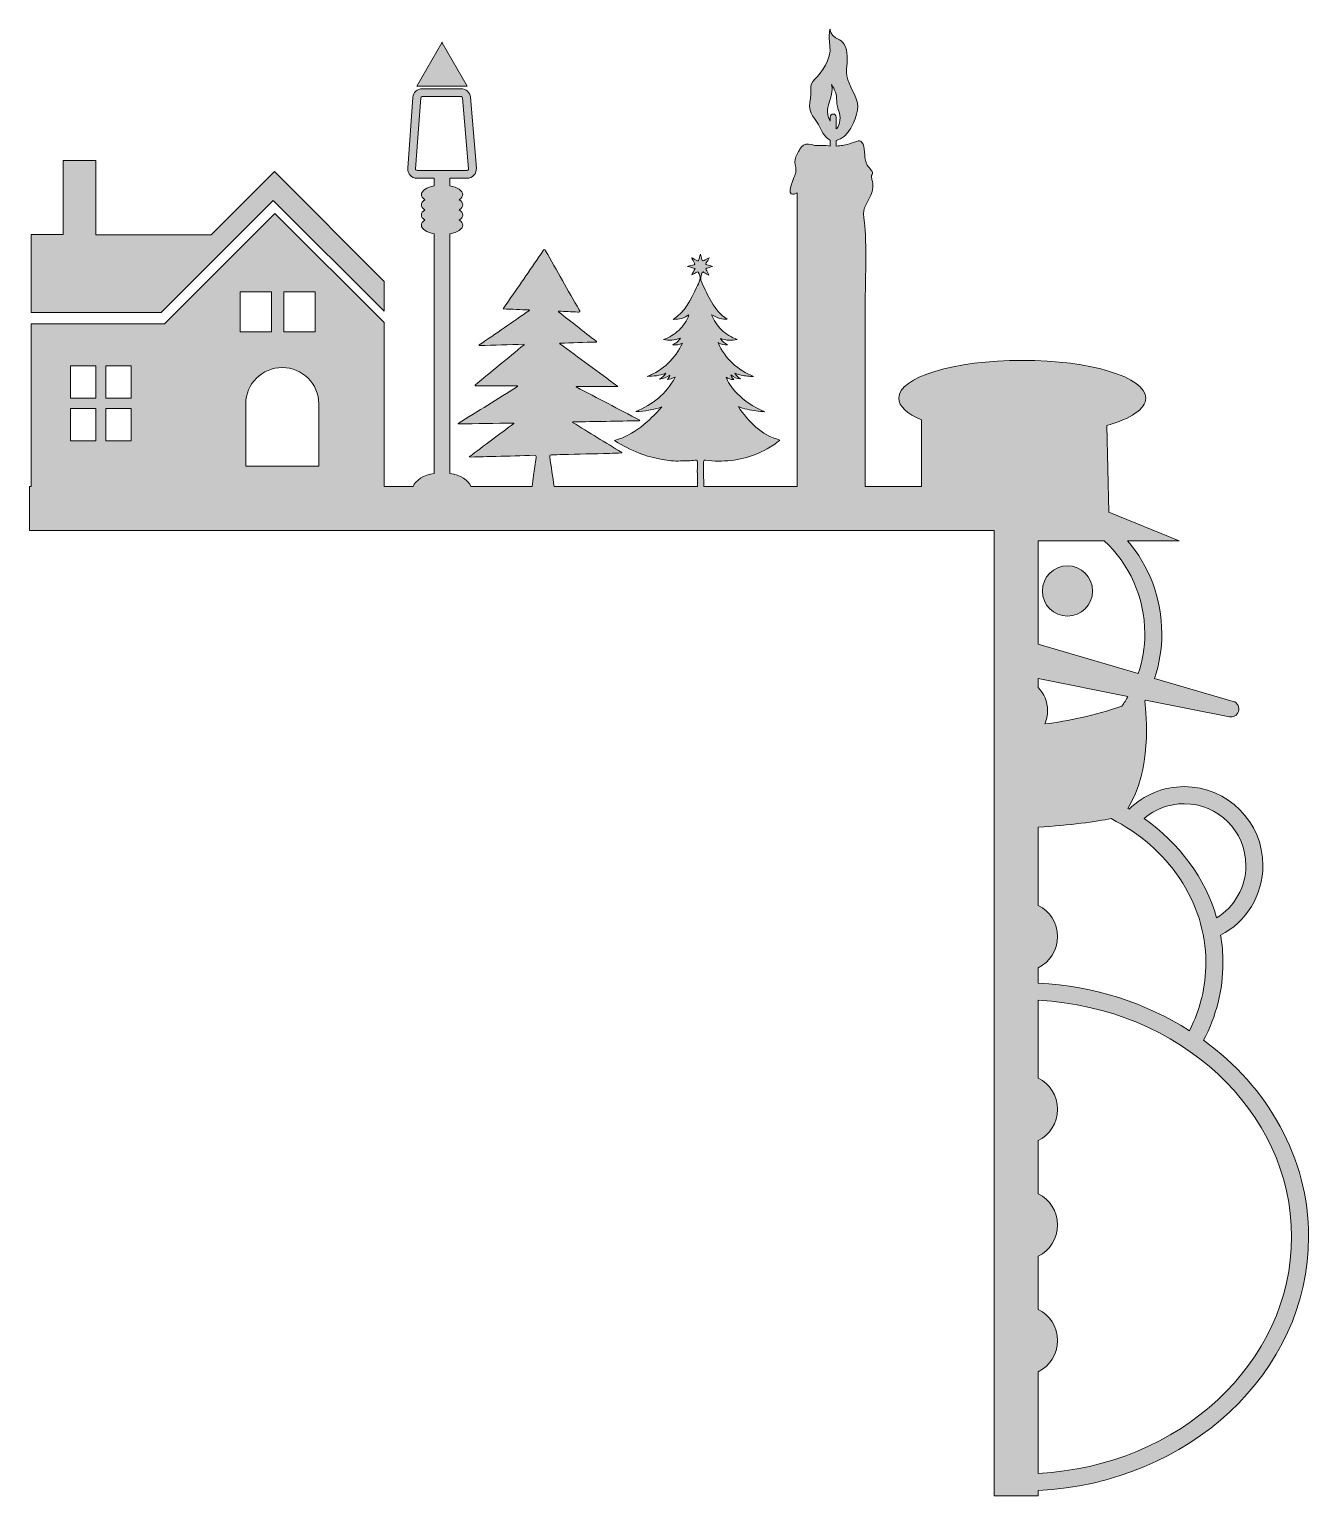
# Model space of a CAD drawing. Extents: x 299 to 2702, y -2876 to -123.
import ezdxf

# ---------------------------------------------------------------- set-up
doc = ezdxf.new("R2010")
doc.units = 0
doc.header["$MEASUREMENT"] = 0
doc.layers.add('Layer 1', color=7, linetype='Continuous')

# ---------------------------------------------------------------- blocks, each defined once
blk = doc.blocks.new('block 2')
at = {"layer": 'Layer 1', "true_color": 0xffffff}
h = blk.add_hatch(color=7, dxfattribs=at)
h.dxf.hatch_style = 2
edge = h.paths.add_edge_path()
edge.add_spline(control_points=[(2504.4, -2021.4), (2528.2, -1976.1), (2540.7, -1926.1), (2540.7, -1875.7), (2540.7, -1858.2), (2539.2, -1840.9), (2536.3, -1824), (2584.6, -1798.9), (2615.8, -1748.7), (2615.8, -1692.9), (2615.8, -1611.4), (2549.5, -1545.1), (2467.9, -1545.1), (2428.8, -1545.1), (2392.1, -1560.3), (2364.6, -1587.2), (2363.8, -1586.8), (2363, -1586.3), (2362.2, -1585.9), (2406.7, -1513.8), (2397.4, -1411.3), (2394.1, -1384.7), (2394.5, -1383.9), (2394.9, -1383.1), (2395.3, -1382.4), (2395.3, -1382.4), (2552.9, -1413.7), (2552.9, -1413.7), (2560.1, -1415.1), (2567.3, -1411.1), (2569.8, -1404.2), (2572.7, -1396.1), (2568.2, -1387.3), (2560, -1384.9), (2560, -1384.9), (2412.5, -1341.7), (2412.5, -1341.7), (2421.2, -1315.2), (2425.9, -1287), (2425.9, -1257.7), (2425.9, -1191.2), (2401.7, -1130.3), (2361.7, -1083.2), (2361.7, -1083.2), (2458.2, -1083.2), (2458.2, -1083.2), (2458.2, -1083.2), (2326.3, -1029.5), (2326.3, -1029.5), (2326.3, -1029.5), (2322.5, -867.1), (2322.5, -867.1), (2367.6, -854.2), (2395.9, -835.8), (2395.9, -815.4), (2395.9, -776.3), (2292, -744.6), (2163.9, -744.6), (2035.8, -744.6), (1931.9, -776.3), (1931.9, -815.4), (1931.9, -830.7), (1947.7, -844.8), (1974.6, -856.4), (1974.6, -856.4), (1974.6, -981.7), (1974.6, -981.7), (1974.6, -981.7), (1868.6, -981.7), (1868.6, -981.7), (1868.6, -981.7), (1869.1, -620), (1869.1, -620), (1869.1, -620), (1871.9, -515.4), (1867.4, -486.4), (1862.8, -457.4), (1869.1, -456.8), (1879.3, -434.6), (1883.7, -425.1), (1884.4, -415.4), (1881.6, -405.2), (1880.9, -402.7), (1880, -400), (1880.9, -397.5), (1881.4, -396.2), (1882.3, -395.1), (1882.6, -393.7), (1883.2, -391.4), (1881.9, -389), (1880.3, -387.2), (1877.6, -384.2), (1875, -381.4), (1872.7, -377.9), (1865.9, -367.5), (1869.7, -349.8), (1864.8, -338.7), (1859.9, -327.6), (1853.3, -333.8), (1839.6, -337.8), (1826.5, -341.7), (1824.8, -341.3), (1814.5, -342.2), (1814.5, -342.2), (1814.5, -331.5), (1814.5, -331.5), (1837.8, -327.4), (1851, -293.5), (1854.6, -275.1), (1858.4, -255.5), (1842.6, -238.7), (1836.4, -217.8), (1830.2, -196.8), (1837.7, -187.2), (1834.5, -166.8), (1831.3, -146.3), (1823.4, -144.2), (1813.4, -138.8), (1803.4, -133.5), (1802.9, -123), (1802.9, -123), (1802.9, -123), (1799.5, -130.7), (1802.7, -154.8), (1805.9, -178.9), (1786.5, -205.2), (1774.1, -216.9), (1761.8, -228.6), (1769.3, -237.4), (1765.2, -260.2), (1761.1, -283), (1775.6, -288.3), (1785.2, -309.2), (1791.8, -323.6), (1799.3, -329.2), (1803.4, -331.3), (1803.4, -331.3), (1803.4, -342.2), (1803.4, -342.2), (1798.6, -341.7), (1794.4, -340.7), (1784.6, -341.2), (1769.2, -342.1), (1778.4, -340.4), (1762.6, -338.7), (1755.5, -337.9), (1749.7, -341.7), (1746.4, -347.9), (1743.4, -353.6), (1738.8, -361.4), (1737.3, -367.7), (1735.7, -374.3), (1739, -380.5), (1738.8, -387.1), (1738.5, -398.2), (1738.8, -388.8), (1730, -415.5), (1721.2, -442.3), (1741.1, -430.1), (1741.1, -430.1), (1741.1, -430.1), (1741.1, -981.7), (1741.1, -981.7), (1741.1, -981.7), (1565.6, -981.7), (1565.6, -981.7), (1565.5, -966.4), (1565.6, -951), (1565.4, -935.6), (1565.4, -932.3), (1566.3, -931.4), (1569.6, -932), (1577.3, -933.3), (1585, -933.7), (1592.8, -933.7), (1625.4, -934.1), (1656.1, -926.6), (1684.6, -910.8), (1693.1, -906.2), (1701.2, -900.9), (1708.7, -894.2), (1673.1, -884.8), (1650, -860.4), (1630.7, -831.3), (1636, -833.5), (1641.4, -835.2), (1646.9, -836.4), (1652.6, -837.5), (1658.3, -838.6), (1664.1, -839.5), (1669.5, -840.3), (1675, -840.7), (1680.5, -841.4), (1636.4, -823.2), (1612.1, -790.8), (1607.7, -776.3), (1612, -778.5), (1616.3, -780.6), (1621.9, -780.7), (1619.4, -778), (1617.2, -775.8), (1616.4, -772), (1622.1, -776.4), (1627.9, -778.9), (1634.5, -779.6), (1630.6, -776.7), (1626.8, -773.8), (1624.1, -768.7), (1628.4, -770.4), (1632.2, -771.7), (1636.1, -772.4), (1640, -773), (1643.9, -773.8), (1647.9, -774.3), (1651.7, -774.7), (1655.6, -774.9), (1659.4, -775.1), (1644.6, -769), (1631.4, -760.9), (1619.9, -750.1), (1608.5, -739.3), (1599.3, -726.9), (1592.6, -711.4), (1598.9, -715), (1604.5, -716.3), (1610.6, -715.3), (1605.2, -712.3), (1600.3, -709), (1597.3, -703.5), (1607.6, -707.4), (1618, -707.6), (1628.6, -705.5), (1617.6, -701.3), (1607.6, -695.6), (1599.1, -687.4), (1590.7, -679.3), (1584.7, -669.7), (1580.5, -658.9), (1591, -665.5), (1601.5, -668.6), (1609.9, -667.3), (1596.7, -658.9), (1589.3, -649.8), (1580.4, -634.9), (1573.4, -623.3), (1567.8, -610.9), (1561.9, -598.7), (1558.9, -592.4), (1560.1, -586.8), (1562.1, -580.9), (1562.9, -578.8), (1563.7, -577.9), (1566, -579.4), (1568.7, -581.2), (1571.6, -582.6), (1575.1, -584.6), (1573.7, -580.4), (1572, -577.4), (1570.1, -574.5), (1569.1, -572.9), (1569.3, -572.1), (1571.3, -571.6), (1574.7, -570.8), (1577.9, -569.5), (1581.9, -568.2), (1578, -567), (1574.9, -566), (1571.8, -565.3), (1569.5, -564.7), (1569.1, -563.8), (1570.4, -561.8), (1572.3, -558.7), (1573.9, -555.5), (1575.7, -552.3), (1572.2, -553.6), (1569.3, -555.2), (1566.5, -557), (1564, -558.7), (1563, -558), (1562.3, -555.2), (1561.6, -552), (1560.6, -548.8), (1559.7, -545.5), (1558.1, -548.9), (1557.1, -552.3), (1556.4, -555.7), (1555.8, -558.2), (1554.8, -558.4), (1552.7, -557.2), (1549.6, -555.3), (1546.6, -553.2), (1542.6, -551.8), (1544.8, -555.6), (1546.7, -558.8), (1548.6, -562.1), (1549.6, -563.7), (1549.4, -564.5), (1547.4, -565), (1543.6, -565.9), (1540, -567), (1535.3, -568.3), (1540.6, -569.7), (1545, -570.9), (1549.7, -572.2), (1547.4, -576.3), (1545.2, -580.2), (1543.1, -584), (1546.7, -582.8), (1549.7, -581), (1552.8, -579.3), (1553.6, -578.8), (1555, -577.6), (1555.5, -578.8), (1557.2, -583.6), (1560, -588.2), (1558.6, -593.6), (1557.2, -598.6), (1554.5, -603.1), (1552.3, -607.7), (1541.6, -630.4), (1530.8, -653.1), (1508.4, -667.7), (1519.3, -667.5), (1529.2, -665.6), (1537.9, -659.1), (1534, -670.3), (1527.6, -679.7), (1519.3, -687.7), (1510.9, -695.8), (1500.9, -701.5), (1489.9, -705.5), (1495.3, -706.9), (1500.5, -707), (1505.8, -706.7), (1511.2, -706.4), (1516.4, -705.3), (1522.2, -702.7), (1518.5, -709.1), (1513.3, -712.2), (1507, -715.7), (1514.2, -716.2), (1520, -715.1), (1525.5, -712.3), (1511.8, -742), (1489.8, -762.8), (1459.2, -774.8), (1471.1, -774.4), (1482.8, -773.4), (1494.6, -768.8), (1491.8, -774.1), (1487.9, -776.9), (1482.8, -780), (1490.5, -779), (1496.3, -776.2), (1502, -772.5), (1501.6, -776.1), (1498.7, -777.7), (1497.6, -780.6), (1502.6, -780.7), (1506.6, -778.1), (1511.8, -776.3), (1495.4, -808.2), (1469.5, -827.6), (1438.2, -840.9), (1454.8, -839.8), (1471.1, -837.8), (1486.9, -832.2), (1462.2, -859.9), (1435.5, -884.5), (1398.2, -895), (1398.5, -895.6), (1399.2, -895.8), (1399.7, -896.1), (1414, -905), (1428.8, -912.5), (1444.4, -918.8), (1458.4, -924.4), (1472.9, -928.2), (1487.6, -930.7), (1498.9, -932.6), (1510.4, -934.4), (1522.1, -933.5), (1531.4, -932.8), (1540.7, -933.7), (1549.9, -931.9), (1553.3, -931.3), (1553.7, -932.6), (1553.7, -935.5), (1553.6, -950.9), (1553.7, -966.3), (1553.7, -981.7), (1553.7, -981.7), (1284.7, -981.7), (1284.7, -981.7), (1282, -963), (1279.3, -944.3), (1276.5, -925.6), (1276.2, -923.1), (1276.6, -922.2), (1279.2, -922.2), (1286.3, -922.1), (1293.4, -921.7), (1300.5, -921.5), (1329.9, -920.7), (1359.3, -920.1), (1388.7, -919.3), (1396.3, -919.1), (1403.8, -918.7), (1411.4, -918.4), (1411.5, -918.2), (1411.6, -917.9), (1411.6, -917.6), (1380.9, -898.8), (1350.2, -880), (1319.5, -861.1), (1319.7, -860.9), (1319.8, -860.6), (1319.9, -860.3), (1361.7, -859.5), (1403.5, -858.8), (1445.3, -858), (1445.3, -857.7), (1445.4, -857.3), (1445.4, -856.9), (1405.7, -836.1), (1366.1, -815.4), (1326.4, -794.6), (1326.5, -794.2), (1326.7, -793.8), (1326.8, -793.5), (1352.2, -793.6), (1377.7, -794.2), (1404.3, -793.7), (1367.1, -766.3), (1331.1, -739.7), (1295, -713.2), (1295.2, -712.9), (1295.3, -712.6), (1295.4, -712.4), (1318.3, -711.6), (1341.1, -710.9), (1364, -710.2), (1364, -709.8), (1364, -709.5), (1364.1, -709.2), (1340.4, -690.6), (1316.7, -672), (1293, -653.4), (1293.1, -653.1), (1293.3, -652.7), (1293.5, -652.3), (1305.3, -652.8), (1317.2, -653.4), (1329, -653.9), (1330.3, -654), (1332.1, -654.7), (1333, -653.3), (1333.8, -652.1), (1332.3, -651), (1331.7, -649.9), (1310.7, -612.9), (1289.6, -575.9), (1268.7, -538.8), (1267.1, -536), (1266.5, -535.4), (1264.3, -538.5), (1242.6, -570.2), (1220.8, -601.8), (1199, -633.4), (1195.8, -638.1), (1192.7, -642.8), (1189.2, -648), (1206, -648.7), (1222, -649.4), (1237.9, -650), (1238, -650.4), (1238.1, -650.7), (1238.2, -651), (1206.8, -672.6), (1175.4, -694.2), (1144.1, -715.7), (1144.2, -716.1), (1144.3, -716.5), (1144.5, -716.9), (1172.3, -716.1), (1200, -715.3), (1227.8, -714.4), (1227.9, -714.8), (1228, -715.1), (1228.2, -715.4), (1197.6, -740.6), (1167, -765.8), (1136.4, -791), (1136.6, -791.5), (1136.7, -792.1), (1136.9, -792.6), (1163.2, -792.6), (1189.4, -792.6), (1215.7, -792.6), (1215.7, -793), (1215.8, -793.4), (1215.8, -793.8), (1178.8, -817), (1141.7, -840.1), (1104.6, -863.2), (1104.8, -863.5), (1104.9, -863.8), (1105.1, -864.1), (1139.6, -863.5), (1174.2, -862.9), (1208.8, -862.3), (1208.9, -862.6), (1208.9, -862.8), (1209, -863.1), (1181.3, -883.9), (1153.6, -904.6), (1125.3, -925.8), (1127.2, -926), (1128.1, -926.2), (1129.1, -926.2), (1144.6, -925.8), (1160.1, -925.4), (1175.6, -925), (1199.4, -924.4), (1223.3, -923.7), (1247.2, -922.9), (1250.8, -922.8), (1251.3, -924.1), (1250.8, -927.2), (1249.1, -938.4), (1247.7, -949.6), (1246.1, -960.8), (1245.2, -967.8), (1244.2, -974.8), (1243.3, -981.7), (1243.3, -981.7), (1128.5, -981.7), (1128.5, -981.7), (1124.3, -969.7), (1108.8, -960), (1088.8, -956.8), (1088.8, -956.8), (1088.8, -507.1), (1088.8, -507.1), (1103, -504.5), (1113.1, -498.2), (1113.1, -490.8), (1113.1, -487.3), (1110.7, -484), (1106.7, -481.2), (1110.7, -478.5), (1113.1, -475.2), (1113.1, -471.7), (1113.1, -468.1), (1110.7, -464.8), (1106.7, -462.1), (1110.7, -459.3), (1113.1, -456), (1113.1, -452.5), (1113.1, -448.9), (1110.7, -445.7), (1106.7, -442.9), (1110.7, -440.1), (1113.1, -436.9), (1113.1, -433.3), (1113.1, -426), (1103, -419.7), (1088.8, -417.1), (1088.8, -417.1), (1088.8, -402.7), (1088.8, -402.7), (1088.8, -402.7), (1121.2, -402.7), (1121.2, -402.7), (1126.1, -402.7), (1130.8, -400.7), (1134.1, -397), (1137.5, -393.4), (1139.1, -388.5), (1138.7, -383.6), (1138.7, -383.6), (1127.5, -250.7), (1127.5, -250.7), (1126.7, -241.5), (1119.1, -234.5), (1109.9, -234.5), (1109.9, -234.5), (1036.9, -234.5), (1036.9, -234.5), (1027.7, -234.5), (1020, -241.7), (1019.4, -250.9), (1019.4, -250.9), (1009.7, -383.8), (1009.7, -383.8), (1009.4, -388.7), (1011.1, -393.5), (1014.4, -397.1), (1017.7, -400.7), (1022.4, -402.7), (1027.3, -402.7), (1027.3, -402.7), (1059.7, -402.7), (1059.7, -402.7), (1059.7, -402.7), (1059.7, -417.1), (1059.7, -417.1), (1045.5, -419.7), (1035.5, -426), (1035.5, -433.3), (1035.5, -436.9), (1037.8, -440.1), (1041.8, -442.9), (1037.8, -445.7), (1035.5, -448.9), (1035.5, -452.5), (1035.5, -456), (1037.8, -459.3), (1041.8, -462.1), (1037.8, -464.8), (1035.5, -468.1), (1035.5, -471.7), (1035.5, -475.2), (1037.8, -478.5), (1041.8, -481.2), (1037.8, -484), (1035.5, -487.3), (1035.5, -490.8), (1035.5, -498.2), (1045.5, -504.5), (1059.7, -507.1), (1059.7, -507.1), (1059.7, -956.8), (1059.7, -956.8), (1039.7, -960), (1024.3, -969.7), (1020.1, -981.7), (1020.1, -981.7), (965.5, -981.7), (965.5, -981.7), (965.5, -981.7), (965.5, -673.8), (965.5, -673.8), (965.5, -673.8), (760.5, -468.7), (760.5, -468.7), (760.5, -468.7), (552.9, -676.3), (552.9, -676.3), (552.9, -676.3), (302.6, -676.3), (302.6, -676.3), (302.6, -676.3), (302.6, -981.7), (302.6, -981.7), (302.6, -981.7), (299.2, -981.7), (299.2, -981.7), (299.2, -981.7), (299.2, -1064.2), (299.2, -1064.2), (299.2, -1064.2), (1909.3, -1064.2), (1909.3, -1064.2), (1909.3, -1064.2), (2111.4, -1064.2), (2111.4, -1064.2), (2111.4, -1064.2), (2111.4, -1083.2), (2111.4, -1083.2), (2111.4, -1083.2), (2111.4, -1351.9), (2111.4, -1351.9), (2111.4, -1351.9), (2111.4, -1620.9), (2111.4, -1620.9), (2111.4, -1620.9), (2111.4, -1789.7), (2111.4, -1789.7), (2111.4, -1789.7), (2111.4, -1863.2), (2111.4, -1863.2), (2111.4, -1863.2), (2111.4, -1915.9), (2111.4, -1915.9), (2111.4, -1915.9), (2111.4, -1948), (2111.4, -1948), (2111.4, -1948), (2111.4, -2114.3), (2111.4, -2114.3), (2111.4, -2114.3), (2111.4, -2187.7), (2111.4, -2187.7), (2111.4, -2187.7), (2111.4, -2331.3), (2111.4, -2331.3), (2111.4, -2331.3), (2111.4, -2331.3), (2111.4, -2331.3), (2111.4, -2331.3), (2111.4, -2404.8), (2111.4, -2404.8), (2111.4, -2404.8), (2111.4, -2548.4), (2111.4, -2548.4), (2111.4, -2548.4), (2111.4, -2621.9), (2111.4, -2621.9), (2111.4, -2621.9), (2111.4, -2832.8), (2111.4, -2832.8), (2111.4, -2832.8), (2111.4, -2864.9), (2111.4, -2864.9), (2111.4, -2864.9), (2111.4, -2876.4), (2111.4, -2876.4), (2111.4, -2876.4), (2193.8, -2876.4), (2193.8, -2876.4), (2193.8, -2876.4), (2193.8, -2866.6), (2193.8, -2866.6), (2476.5, -2853.1), (2701.7, -2644.7), (2701.7, -2390.4), (2701.7, -2241.8), (2624.8, -2108.9), (2504.4, -2021.4)], knot_values=[0, 0, 0, 0, 1, 1, 1, 2, 2, 2, 3, 3, 3, 4, 4, 4, 5, 5, 5, 6, 6, 6, 7, 7, 7, 8, 8, 8, 9, 9, 9, 10, 10, 10, 11, 11, 11, 12, 12, 12, 13, 13, 13, 14, 14, 14, 15, 15, 15, 16, 16, 16, 17, 17, 17, 18, 18, 18, 19, 19, 19, 20, 20, 20, 21, 21, 21, 22, 22, 22, 23, 23, 23, 24, 24, 24, 25, 25, 25, 26, 26, 26, 27, 27, 27, 28, 28, 28, 29, 29, 29, 30, 30, 30, 31, 31, 31, 32, 32, 32, 33, 33, 33, 34, 34, 34, 35, 35, 35, 36, 36, 36, 37, 37, 37, 38, 38, 38, 39, 39, 39, 40, 40, 40, 41, 41, 41, 42, 42, 42, 43, 43, 43, 44, 44, 44, 45, 45, 45, 46, 46, 46, 47, 47, 47, 48, 48, 48, 49, 49, 49, 50, 50, 50, 51, 51, 51, 52, 52, 52, 53, 53, 53, 54, 54, 54, 55, 55, 55, 56, 56, 56, 57, 57, 57, 58, 58, 58, 59, 59, 59, 60, 60, 60, 61, 61, 61, 62, 62, 62, 63, 63, 63, 64, 64, 64, 65, 65, 65, 66, 66, 66, 67, 67, 67, 68, 68, 68, 69, 69, 69, 70, 70, 70, 71, 71, 71, 72, 72, 72, 73, 73, 73, 74, 74, 74, 75, 75, 75, 76, 76, 76, 77, 77, 77, 78, 78, 78, 79, 79, 79, 80, 80, 80, 81, 81, 81, 82, 82, 82, 83, 83, 83, 84, 84, 84, 85, 85, 85, 86, 86, 86, 87, 87, 87, 88, 88, 88, 89, 89, 89, 90, 90, 90, 91, 91, 91, 92, 92, 92, 93, 93, 93, 94, 94, 94, 95, 95, 95, 96, 96, 96, 97, 97, 97, 98, 98, 98, 99, 99, 99, 100, 100, 100, 101, 101, 101, 102, 102, 102, 103, 103, 103, 104, 104, 104, 105, 105, 105, 106, 106, 106, 107, 107, 107, 108, 108, 108, 109, 109, 109, 110, 110, 110, 111, 111, 111, 112, 112, 112, 113, 113, 113, 114, 114, 114, 115, 115, 115, 116, 116, 116, 117, 117, 117, 118, 118, 118, 119, 119, 119, 120, 120, 120, 121, 121, 121, 122, 122, 122, 123, 123, 123, 124, 124, 124, 125, 125, 125, 126, 126, 126, 127, 127, 127, 128, 128, 128, 129, 129, 129, 130, 130, 130, 131, 131, 131, 132, 132, 132, 133, 133, 133, 134, 134, 134, 135, 135, 135, 136, 136, 136, 137, 137, 137, 138, 138, 138, 139, 139, 139, 140, 140, 140, 141, 141, 141, 142, 142, 142, 143, 143, 143, 144, 144, 144, 145, 145, 145, 146, 146, 146, 147, 147, 147, 148, 148, 148, 149, 149, 149, 150, 150, 150, 151, 151, 151, 152, 152, 152, 153, 153, 153, 154, 154, 154, 155, 155, 155, 156, 156, 156, 157, 157, 157, 158, 158, 158, 159, 159, 159, 160, 160, 160, 161, 161, 161, 162, 162, 162, 163, 163, 163, 164, 164, 164, 165, 165, 165, 166, 166, 166, 167, 167, 167, 168, 168, 168, 169, 169, 169, 170, 170, 170, 171, 171, 171, 172, 172, 172, 173, 173, 173, 174, 174, 174, 175, 175, 175, 176, 176, 176, 177, 177, 177, 178, 178, 178, 179, 179, 179, 180, 180, 180, 181, 181, 181, 182, 182, 182, 183, 183, 183, 184, 184, 184, 185, 185, 185, 186, 186, 186, 187, 187, 187, 188, 188, 188, 189, 189, 189, 190, 190, 190, 191, 191, 191, 192, 192, 192, 193, 193, 193, 194, 194, 194, 195, 195, 195, 196, 196, 196, 197, 197, 197, 198, 198, 198, 199, 199, 199, 200, 200, 200, 201, 201, 201, 202, 202, 202, 203, 203, 203, 204, 204, 204, 205, 205, 205, 206, 206, 206, 207, 207, 207, 208, 208, 208, 209, 209, 209, 210, 210, 210, 211, 211, 211, 212, 212, 212, 213, 213, 213, 214, 214, 214, 215, 215, 215, 216, 216, 216, 217, 217, 217, 218, 218, 218, 219, 219, 219, 220, 220, 220, 221, 221, 221, 222, 222, 222, 223, 223, 223, 224, 224, 224, 225, 225, 225, 226, 226, 226, 227, 227, 227, 228, 228, 228, 229, 229, 229, 230, 230, 230, 231, 231, 231, 232, 232, 232, 233, 233, 233, 234, 234, 234, 235, 235, 235, 236, 236, 236, 237, 237, 237, 238, 238, 238, 239, 239, 239, 240, 240, 240, 241, 241, 241, 242, 242, 242, 243, 243, 243, 243], degree=3, periodic=1)
edge = h.paths.add_edge_path()
edge.add_spline(control_points=[(1800, -264.7), (1807, -241.4), (1808.1, -235.2), (1805.7, -226.7), (1805.7, -226.7), (1813.8, -237.6), (1814.9, -249.3), (1816, -261.1), (1815.1, -265.9), (1818.3, -273.4), (1821.5, -280.9), (1824.1, -296.9), (1817.7, -306.5), (1816.5, -308.3), (1815.4, -309.3), (1814.5, -309.7), (1814.5, -309.7), (1814.5, -287.7), (1814.5, -287.7), (1814.5, -286.2), (1813.9, -284.8), (1812.8, -283.8), (1811.8, -282.8), (1810.5, -282.2), (1808.9, -282.2), (1805.9, -282.2), (1803.4, -284.6), (1803.4, -287.7), (1803.4, -287.7), (1803.4, -295.8), (1803.4, -295.8), (1799.6, -289.2), (1795.8, -278.3), (1800, -264.7)], knot_values=[0, 0, 0, 0, 1, 1, 1, 2, 2, 2, 3, 3, 3, 4, 4, 4, 5, 5, 5, 6, 6, 6, 7, 7, 7, 8, 8, 8, 9, 9, 9, 10, 10, 10, 11, 11, 11, 11], degree=3, periodic=1)
edge = h.paths.add_edge_path()
edge.add_spline(control_points=[(1027.3, -387.9), (1026.2, -387.9), (1025.6, -387.3), (1025.2, -387), (1024.9, -386.7), (1024.4, -386), (1024.5, -384.9), (1024.5, -384.9), (1034.2, -251.9), (1034.2, -251.9), (1034.3, -250.5), (1035.5, -249.4), (1036.9, -249.4), (1036.9, -249.4), (1109.9, -249.4), (1109.9, -249.4), (1111.4, -249.4), (1112.5, -250.5), (1112.7, -251.9), (1112.7, -251.9), (1123.9, -384.9), (1123.9, -384.9), (1124, -385.9), (1123.5, -386.7), (1123.2, -387), (1122.9, -387.3), (1122.2, -387.9), (1121.2, -387.9), (1121.2, -387.9), (1027.3, -387.9), (1027.3, -387.9)], knot_values=[0, 0, 0, 0, 1, 1, 1, 2, 2, 2, 3, 3, 3, 4, 4, 4, 5, 5, 5, 6, 6, 6, 7, 7, 7, 8, 8, 8, 9, 9, 9, 10, 10, 10, 10], degree=3, periodic=1)
h.paths.add_polyline_path([(777, -616), (836.1, -616), (836.1, -691.1), (777, -691.1)])
edge = h.paths.add_edge_path()
edge.add_spline(control_points=[(774.2, -758), (812, -758), (842.7, -788.6), (842.7, -826.5), (842.7, -826.5), (842.7, -943.4), (842.7, -943.4), (842.7, -943.4), (705.6, -943.4), (705.6, -943.4), (705.6, -943.4), (705.6, -826.5), (705.6, -826.5), (705.6, -788.6), (736.3, -758), (774.2, -758)], knot_values=[0, 0, 0, 0, 1, 1, 1, 2, 2, 2, 3, 3, 3, 4, 4, 4, 5, 5, 5, 5], degree=3, periodic=1)
h.paths.add_polyline_path([(695.1, -616), (754.2, -616), (754.2, -691.1), (695.1, -691.1)])
h.paths.add_polyline_path([(442.6, -755.1), (490.5, -755.1), (490.5, -815.8), (442.6, -815.8)])
h.paths.add_polyline_path([(442.6, -834.9), (490.5, -834.9), (490.5, -895.6), (442.6, -895.6)])
h.paths.add_polyline_path([(376.4, -755.1), (424.3, -755.1), (424.3, -815.8), (376.4, -815.8)])
h.paths.add_polyline_path([(376.4, -834.9), (424.3, -834.9), (424.3, -895.6), (376.4, -895.6)])
edge = h.paths.add_edge_path()
edge.add_spline(control_points=[(2467.9, -1577.1), (2531.8, -1577.1), (2583.8, -1629), (2583.8, -1692.9), (2583.8, -1733.7), (2562.5, -1770.7), (2528.9, -1791.4), (2507.7, -1716.6), (2458.7, -1651.4), (2392.5, -1605), (2413.3, -1587.1), (2439.8, -1577.1), (2467.9, -1577.1)], knot_values=[0, 0, 0, 0, 1, 1, 1, 2, 2, 2, 3, 3, 3, 4, 4, 4, 4], degree=3, periodic=1)
edge = h.paths.add_edge_path()
edge.add_spline(control_points=[(2193.8, -1083.2), (2193.8, -1083.2), (2317.6, -1083.2), (2317.6, -1083.2), (2364.5, -1126.7), (2394, -1188.8), (2394, -1257.7), (2394, -1283.9), (2389.6, -1309.1), (2381.8, -1332.7), (2381.8, -1332.7), (2193.8, -1277.6), (2193.8, -1277.6), (2193.8, -1277.6), (2193.8, -1083.2), (2193.8, -1083.2)], knot_values=[0, 0, 0, 0, 1, 1, 1, 2, 2, 2, 3, 3, 3, 4, 4, 4, 5, 5, 5, 5], degree=3, periodic=1)
edge = h.paths.add_edge_path()
edge.add_spline(control_points=[(2193.8, -1342.3), (2193.8, -1342.3), (2362.4, -1375.8), (2362.4, -1375.8), (2358.9, -1382), (2355.1, -1388), (2351, -1393.9), (2298.9, -1411.6), (2250.4, -1422), (2206.1, -1427.3), (2209.5, -1419.6), (2211.3, -1411.2), (2211.3, -1402.3), (2211.3, -1385.5), (2204.7, -1370.2), (2193.8, -1358.9), (2193.8, -1358.9), (2193.8, -1342.3), (2193.8, -1342.3)], knot_values=[0, 0, 0, 0, 1, 1, 1, 2, 2, 2, 3, 3, 3, 4, 4, 4, 5, 5, 5, 6, 6, 6, 6], degree=3, periodic=1)
edge = h.paths.add_edge_path()
edge.add_spline(control_points=[(2193.8, -1885), (2215.5, -1874.4), (2230.3, -1852.1), (2230.3, -1826.5), (2230.3, -1800.8), (2215.5, -1778.5), (2193.8, -1768), (2193.8, -1768), (2193.8, -1621), (2193.8, -1621), (2253.2, -1618.2), (2303.6, -1610.1), (2330.6, -1605.1), (2437, -1659.1), (2508.7, -1760.2), (2508.7, -1875.7), (2508.7, -1920.4), (2498.3, -1963.2), (2477.8, -2003.3), (2397, -1951.6), (2299.4, -1919.3), (2193.8, -1914.3), (2193.8, -1914.3), (2193.8, -1885), (2193.8, -1885)], knot_values=[0, 0, 0, 0, 1, 1, 1, 2, 2, 2, 3, 3, 3, 4, 4, 4, 5, 5, 5, 6, 6, 6, 7, 7, 7, 8, 8, 8, 8], degree=3, periodic=1)
edge = h.paths.add_edge_path()
edge.add_spline(control_points=[(2193.8, -2834.6), (2193.8, -2834.6), (2193.8, -2643.6), (2193.8, -2643.6), (2215.5, -2633), (2230.3, -2610.8), (2230.3, -2585.1), (2230.3, -2559.5), (2215.5, -2537.2), (2193.8, -2526.6), (2193.8, -2526.6), (2193.8, -2426.5), (2193.8, -2426.5), (2215.5, -2416), (2230.3, -2393.7), (2230.3, -2368.1), (2230.3, -2342.4), (2215.5, -2320.1), (2193.8, -2309.6), (2193.8, -2309.6), (2193.8, -2209.5), (2193.8, -2209.5), (2215.5, -2198.9), (2230.3, -2176.7), (2230.3, -2151), (2230.3, -2125.3), (2215.5, -2103.1), (2193.8, -2092.5), (2193.8, -2092.5), (2193.8, -1946.3), (2193.8, -1946.3), (2458.8, -1959.6), (2669.7, -2153.7), (2669.7, -2390.4), (2669.7, -2627.1), (2458.8, -2821.3), (2193.8, -2834.6)], knot_values=[0, 0, 0, 0, 1, 1, 1, 2, 2, 2, 3, 3, 3, 4, 4, 4, 5, 5, 5, 6, 6, 6, 7, 7, 7, 8, 8, 8, 9, 9, 9, 10, 10, 10, 11, 11, 11, 12, 12, 12, 12], degree=3, periodic=1)
h = blk.add_hatch(color=7, dxfattribs=at)
h.dxf.hatch_style = 2
h.paths.add_polyline_path([(1074.6, -229.6), (1121.6, -229.6), (1074.6, -148.4), (1074.6, -147.4), (1074.3, -147.9), (1074, -147.4), (1074, -148.4), (1027, -229.6), (1074, -229.6)])
h = blk.add_hatch(color=7, dxfattribs=at)
h.dxf.hatch_style = 2
h.paths.add_polyline_path([(757.3, -444.2), (965.5, -652.4), (965.5, -596.5), (759.4, -390.3), (640.5, -509.2), (424.3, -509.2), (424.3, -369.3), (362.9, -369.3), (362.9, -508), (302.6, -508), (302.6, -654.8), (546.6, -654.8)])
h = blk.add_hatch(color=7, dxfattribs=at)
h.dxf.hatch_style = 2
edge = h.paths.add_edge_path()
edge.add_spline(control_points=[(2248.8, -1130.4), (2222.7, -1130.4), (2201.6, -1151.6), (2201.6, -1177.7), (2201.6, -1203.7), (2222.7, -1224.9), (2248.8, -1224.9), (2274.8, -1224.9), (2296, -1203.7), (2296, -1177.7), (2296, -1151.6), (2274.8, -1130.4), (2248.8, -1130.4)], knot_values=[0, 0, 0, 0, 1, 1, 1, 2, 2, 2, 3, 3, 3, 4, 4, 4, 4], degree=3, periodic=1)
at = {"layer": 'Layer 1', "lineweight": 0}
for points in [[(1074.6, -229.6), (1121.6, -229.6), (1074.6, -148.4), (1074.6, -147.4), (1074.3, -147.9), (1074, -147.4), (1074, -148.4), (1027, -229.6), (1074, -229.6), (1074.6, -229.6)], [(757.3, -444.2), (965.5, -652.4), (965.5, -596.5), (759.4, -390.3), (640.5, -509.2), (424.3, -509.2), (424.3, -369.3), (362.9, -369.3), (362.9, -508), (302.6, -508), (302.6, -654.8), (546.6, -654.8), (757.3, -444.2)], [(695.1, -616), (754.2, -616), (754.2, -691.1), (695.1, -691.1), (695.1, -616)], [(777, -616), (836.1, -616), (836.1, -691.1), (777, -691.1), (777, -616)], [(376.4, -755.1), (424.3, -755.1), (424.3, -815.8), (376.4, -815.8), (376.4, -755.1)], [(442.6, -755.1), (490.5, -755.1), (490.5, -815.8), (442.6, -815.8), (442.6, -755.1)], [(376.4, -834.9), (424.3, -834.9), (424.3, -895.6), (376.4, -895.6), (376.4, -834.9)], [(442.6, -834.9), (490.5, -834.9), (490.5, -895.6), (442.6, -895.6), (442.6, -834.9)]]:
    blk.add_lwpolyline(points, dxfattribs=at)
for points, knots in [([(2504.4, -2021.4), (2528.2, -1976.1), (2540.7, -1926.1), (2540.7, -1875.7), (2540.7, -1858.2), (2539.2, -1840.9), (2536.3, -1824), (2584.6, -1798.9), (2615.8, -1748.7), (2615.8, -1692.9), (2615.8, -1611.4), (2549.5, -1545.1), (2467.9, -1545.1), (2428.8, -1545.1), (2392.1, -1560.3), (2364.6, -1587.2), (2363.8, -1586.8), (2363, -1586.3), (2362.2, -1585.9), (2406.7, -1513.8), (2397.4, -1411.3), (2394.1, -1384.7), (2394.5, -1383.9), (2394.9, -1383.1), (2395.3, -1382.4), (2395.3, -1382.4), (2552.9, -1413.7), (2552.9, -1413.7), (2560.1, -1415.1), (2567.3, -1411.1), (2569.8, -1404.2), (2572.7, -1396.1), (2568.2, -1387.3), (2560, -1384.9), (2560, -1384.9), (2412.5, -1341.7), (2412.5, -1341.7), (2421.2, -1315.2), (2425.9, -1287), (2425.9, -1257.7), (2425.9, -1191.2), (2401.7, -1130.3), (2361.7, -1083.2), (2361.7, -1083.2), (2458.2, -1083.2), (2458.2, -1083.2), (2458.2, -1083.2), (2326.3, -1029.5), (2326.3, -1029.5), (2326.3, -1029.5), (2322.5, -867.1), (2322.5, -867.1), (2367.6, -854.2), (2395.9, -835.8), (2395.9, -815.4), (2395.9, -776.3), (2292, -744.6), (2163.9, -744.6), (2035.8, -744.6), (1931.9, -776.3), (1931.9, -815.4), (1931.9, -830.7), (1947.7, -844.8), (1974.6, -856.4), (1974.6, -856.4), (1974.6, -981.7), (1974.6, -981.7), (1974.6, -981.7), (1868.6, -981.7), (1868.6, -981.7), (1868.6, -981.7), (1869.1, -620), (1869.1, -620), (1869.1, -620), (1871.9, -515.4), (1867.4, -486.4), (1862.8, -457.4), (1869.1, -456.8), (1879.3, -434.6), (1883.7, -425.1), (1884.4, -415.4), (1881.6, -405.2), (1880.9, -402.7), (1880, -400), (1880.9, -397.5), (1881.4, -396.2), (1882.3, -395.1), (1882.6, -393.7), (1883.2, -391.4), (1881.9, -389), (1880.3, -387.2), (1877.6, -384.2), (1875, -381.4), (1872.7, -377.9), (1865.9, -367.5), (1869.7, -349.8), (1864.8, -338.7), (1859.9, -327.6), (1853.3, -333.8), (1839.6, -337.8), (1826.5, -341.7), (1824.8, -341.3), (1814.5, -342.2), (1814.5, -342.2), (1814.5, -331.5), (1814.5, -331.5), (1837.8, -327.4), (1851, -293.5), (1854.6, -275.1), (1858.4, -255.5), (1842.6, -238.7), (1836.4, -217.8), (1830.2, -196.8), (1837.7, -187.2), (1834.5, -166.8), (1831.3, -146.3), (1823.4, -144.2), (1813.4, -138.8), (1803.4, -133.5), (1802.9, -123), (1802.9, -123), (1802.9, -123), (1799.5, -130.7), (1802.7, -154.8), (1805.9, -178.9), (1786.5, -205.2), (1774.1, -216.9), (1761.8, -228.6), (1769.3, -237.4), (1765.2, -260.2), (1761.1, -283), (1775.6, -288.3), (1785.2, -309.2), (1791.8, -323.6), (1799.3, -329.2), (1803.4, -331.3), (1803.4, -331.3), (1803.4, -342.2), (1803.4, -342.2), (1798.6, -341.7), (1794.4, -340.7), (1784.6, -341.2), (1769.2, -342.1), (1778.4, -340.4), (1762.6, -338.7), (1755.5, -337.9), (1749.7, -341.7), (1746.4, -347.9), (1743.4, -353.6), (1738.8, -361.4), (1737.3, -367.7), (1735.7, -374.3), (1739, -380.5), (1738.8, -387.1), (1738.5, -398.2), (1738.8, -388.8), (1730, -415.5), (1721.2, -442.3), (1741.1, -430.1), (1741.1, -430.1), (1741.1, -430.1), (1741.1, -981.7), (1741.1, -981.7), (1741.1, -981.7), (1565.6, -981.7), (1565.6, -981.7), (1565.5, -966.4), (1565.6, -951), (1565.4, -935.6), (1565.4, -932.3), (1566.3, -931.4), (1569.6, -932), (1577.3, -933.3), (1585, -933.7), (1592.8, -933.7), (1625.4, -934.1), (1656.1, -926.6), (1684.6, -910.8), (1693.1, -906.2), (1701.2, -900.9), (1708.7, -894.2), (1673.1, -884.8), (1650, -860.4), (1630.7, -831.3), (1636, -833.5), (1641.4, -835.2), (1646.9, -836.4), (1652.6, -837.5), (1658.3, -838.6), (1664.1, -839.5), (1669.5, -840.3), (1675, -840.7), (1680.5, -841.4), (1636.4, -823.2), (1612.1, -790.8), (1607.7, -776.3), (1612, -778.5), (1616.3, -780.6), (1621.9, -780.7), (1619.4, -778), (1617.2, -775.8), (1616.4, -772), (1622.1, -776.4), (1627.9, -778.9), (1634.5, -779.6), (1630.6, -776.7), (1626.8, -773.8), (1624.1, -768.7), (1628.4, -770.4), (1632.2, -771.7), (1636.1, -772.4), (1640, -773), (1643.9, -773.8), (1647.9, -774.3), (1651.7, -774.7), (1655.6, -774.9), (1659.4, -775.1), (1644.6, -769), (1631.4, -760.9), (1619.9, -750.1), (1608.5, -739.3), (1599.3, -726.9), (1592.6, -711.4), (1598.9, -715), (1604.5, -716.3), (1610.6, -715.3), (1605.2, -712.3), (1600.3, -709), (1597.3, -703.5), (1607.6, -707.4), (1618, -707.6), (1628.6, -705.5), (1617.6, -701.3), (1607.6, -695.6), (1599.1, -687.4), (1590.7, -679.3), (1584.7, -669.7), (1580.5, -658.9), (1591, -665.5), (1601.5, -668.6), (1609.9, -667.3), (1596.7, -658.9), (1589.3, -649.8), (1580.4, -634.9), (1573.4, -623.3), (1567.8, -610.9), (1561.9, -598.7), (1558.9, -592.4), (1560.1, -586.8), (1562.1, -580.9), (1562.9, -578.8), (1563.7, -577.9), (1566, -579.4), (1568.7, -581.2), (1571.6, -582.6), (1575.1, -584.6), (1573.7, -580.4), (1572, -577.4), (1570.1, -574.5), (1569.1, -572.9), (1569.3, -572.1), (1571.3, -571.6), (1574.7, -570.8), (1577.9, -569.5), (1581.9, -568.2), (1578, -567), (1574.9, -566), (1571.8, -565.3), (1569.5, -564.7), (1569.1, -563.8), (1570.4, -561.8), (1572.3, -558.7), (1573.9, -555.5), (1575.7, -552.3), (1572.2, -553.6), (1569.3, -555.2), (1566.5, -557), (1564, -558.7), (1563, -558), (1562.3, -555.2), (1561.6, -552), (1560.6, -548.8), (1559.7, -545.5), (1558.1, -548.9), (1557.1, -552.3), (1556.4, -555.7), (1555.8, -558.2), (1554.8, -558.4), (1552.7, -557.2), (1549.6, -555.3), (1546.6, -553.2), (1542.6, -551.8), (1544.8, -555.6), (1546.7, -558.8), (1548.6, -562.1), (1549.6, -563.7), (1549.4, -564.5), (1547.4, -565), (1543.6, -565.9), (1540, -567), (1535.3, -568.3), (1540.6, -569.7), (1545, -570.9), (1549.7, -572.2), (1547.4, -576.3), (1545.2, -580.2), (1543.1, -584), (1546.7, -582.8), (1549.7, -581), (1552.8, -579.3), (1553.6, -578.8), (1555, -577.6), (1555.5, -578.8), (1557.2, -583.6), (1560, -588.2), (1558.6, -593.6), (1557.2, -598.6), (1554.5, -603.1), (1552.3, -607.7), (1541.6, -630.4), (1530.8, -653.1), (1508.4, -667.7), (1519.3, -667.5), (1529.2, -665.6), (1537.9, -659.1), (1534, -670.3), (1527.6, -679.7), (1519.3, -687.7), (1510.9, -695.8), (1500.9, -701.5), (1489.9, -705.5), (1495.3, -706.9), (1500.5, -707), (1505.8, -706.7), (1511.2, -706.4), (1516.4, -705.3), (1522.2, -702.7), (1518.5, -709.1), (1513.3, -712.2), (1507, -715.7), (1514.2, -716.2), (1520, -715.1), (1525.5, -712.3), (1511.8, -742), (1489.8, -762.8), (1459.2, -774.8), (1471.1, -774.4), (1482.8, -773.4), (1494.6, -768.8), (1491.8, -774.1), (1487.9, -776.9), (1482.8, -780), (1490.5, -779), (1496.3, -776.2), (1502, -772.5), (1501.6, -776.1), (1498.7, -777.7), (1497.6, -780.6), (1502.6, -780.7), (1506.6, -778.1), (1511.8, -776.3), (1495.4, -808.2), (1469.5, -827.6), (1438.2, -840.9), (1454.8, -839.8), (1471.1, -837.8), (1486.9, -832.2), (1462.2, -859.9), (1435.5, -884.5), (1398.2, -895), (1398.5, -895.6), (1399.2, -895.8), (1399.7, -896.1), (1414, -905), (1428.8, -912.5), (1444.4, -918.8), (1458.4, -924.4), (1472.9, -928.2), (1487.6, -930.7), (1498.9, -932.6), (1510.4, -934.4), (1522.1, -933.5), (1531.4, -932.8), (1540.7, -933.7), (1549.9, -931.9), (1553.3, -931.3), (1553.7, -932.6), (1553.7, -935.5), (1553.6, -950.9), (1553.7, -966.3), (1553.7, -981.7), (1553.7, -981.7), (1284.7, -981.7), (1284.7, -981.7), (1282, -963), (1279.3, -944.3), (1276.5, -925.6), (1276.2, -923.1), (1276.6, -922.2), (1279.2, -922.2), (1286.3, -922.1), (1293.4, -921.7), (1300.5, -921.5), (1329.9, -920.7), (1359.3, -920.1), (1388.7, -919.3), (1396.3, -919.1), (1403.8, -918.7), (1411.4, -918.4), (1411.5, -918.2), (1411.6, -917.9), (1411.6, -917.6), (1380.9, -898.8), (1350.2, -880), (1319.5, -861.1), (1319.7, -860.9), (1319.8, -860.6), (1319.9, -860.3), (1361.7, -859.5), (1403.5, -858.8), (1445.3, -858), (1445.3, -857.7), (1445.4, -857.3), (1445.4, -856.9), (1405.7, -836.1), (1366.1, -815.4), (1326.4, -794.6), (1326.5, -794.2), (1326.7, -793.8), (1326.8, -793.5), (1352.2, -793.6), (1377.7, -794.2), (1404.3, -793.7), (1367.1, -766.3), (1331.1, -739.7), (1295, -713.2), (1295.2, -712.9), (1295.3, -712.6), (1295.4, -712.4), (1318.3, -711.6), (1341.1, -710.9), (1364, -710.2), (1364, -709.8), (1364, -709.5), (1364.1, -709.2), (1340.4, -690.6), (1316.7, -672), (1293, -653.4), (1293.1, -653.1), (1293.3, -652.7), (1293.5, -652.3), (1305.3, -652.8), (1317.2, -653.4), (1329, -653.9), (1330.3, -654), (1332.1, -654.7), (1333, -653.3), (1333.8, -652.1), (1332.3, -651), (1331.7, -649.9), (1310.7, -612.9), (1289.6, -575.9), (1268.7, -538.8), (1267.1, -536), (1266.5, -535.4), (1264.3, -538.5), (1242.6, -570.2), (1220.8, -601.8), (1199, -633.4), (1195.8, -638.1), (1192.7, -642.8), (1189.2, -648), (1206, -648.7), (1222, -649.4), (1237.9, -650), (1238, -650.4), (1238.1, -650.7), (1238.2, -651), (1206.8, -672.6), (1175.4, -694.2), (1144.1, -715.7), (1144.2, -716.1), (1144.3, -716.5), (1144.5, -716.9), (1172.3, -716.1), (1200, -715.3), (1227.8, -714.4), (1227.9, -714.8), (1228, -715.1), (1228.2, -715.4), (1197.6, -740.6), (1167, -765.8), (1136.4, -791), (1136.6, -791.5), (1136.7, -792.1), (1136.9, -792.6), (1163.2, -792.6), (1189.4, -792.6), (1215.7, -792.6), (1215.7, -793), (1215.8, -793.4), (1215.8, -793.8), (1178.8, -817), (1141.7, -840.1), (1104.6, -863.2), (1104.8, -863.5), (1104.9, -863.8), (1105.1, -864.1), (1139.6, -863.5), (1174.2, -862.9), (1208.8, -862.3), (1208.9, -862.6), (1208.9, -862.8), (1209, -863.1), (1181.3, -883.9), (1153.6, -904.6), (1125.3, -925.8), (1127.2, -926), (1128.1, -926.2), (1129.1, -926.2), (1144.6, -925.8), (1160.1, -925.4), (1175.6, -925), (1199.4, -924.4), (1223.3, -923.7), (1247.2, -922.9), (1250.8, -922.8), (1251.3, -924.1), (1250.8, -927.2), (1249.1, -938.4), (1247.7, -949.6), (1246.1, -960.8), (1245.2, -967.8), (1244.2, -974.8), (1243.3, -981.7), (1243.3, -981.7), (1128.5, -981.7), (1128.5, -981.7), (1124.3, -969.7), (1108.8, -960), (1088.8, -956.8), (1088.8, -956.8), (1088.8, -507.1), (1088.8, -507.1), (1103, -504.5), (1113.1, -498.2), (1113.1, -490.8), (1113.1, -487.3), (1110.7, -484), (1106.7, -481.2), (1110.7, -478.5), (1113.1, -475.2), (1113.1, -471.7), (1113.1, -468.1), (1110.7, -464.8), (1106.7, -462.1), (1110.7, -459.3), (1113.1, -456), (1113.1, -452.5), (1113.1, -448.9), (1110.7, -445.7), (1106.7, -442.9), (1110.7, -440.1), (1113.1, -436.9), (1113.1, -433.3), (1113.1, -426), (1103, -419.7), (1088.8, -417.1), (1088.8, -417.1), (1088.8, -402.7), (1088.8, -402.7), (1088.8, -402.7), (1121.2, -402.7), (1121.2, -402.7), (1126.1, -402.7), (1130.8, -400.7), (1134.1, -397), (1137.5, -393.4), (1139.1, -388.5), (1138.7, -383.6), (1138.7, -383.6), (1127.5, -250.7), (1127.5, -250.7), (1126.7, -241.5), (1119.1, -234.5), (1109.9, -234.5), (1109.9, -234.5), (1036.9, -234.5), (1036.9, -234.5), (1027.7, -234.5), (1020, -241.7), (1019.4, -250.9), (1019.4, -250.9), (1009.7, -383.8), (1009.7, -383.8), (1009.4, -388.7), (1011.1, -393.5), (1014.4, -397.1), (1017.7, -400.7), (1022.4, -402.7), (1027.3, -402.7), (1027.3, -402.7), (1059.7, -402.7), (1059.7, -402.7), (1059.7, -402.7), (1059.7, -417.1), (1059.7, -417.1), (1045.5, -419.7), (1035.5, -426), (1035.5, -433.3), (1035.5, -436.9), (1037.8, -440.1), (1041.8, -442.9), (1037.8, -445.7), (1035.5, -448.9), (1035.5, -452.5), (1035.5, -456), (1037.8, -459.3), (1041.8, -462.1), (1037.8, -464.8), (1035.5, -468.1), (1035.5, -471.7), (1035.5, -475.2), (1037.8, -478.5), (1041.8, -481.2), (1037.8, -484), (1035.5, -487.3), (1035.5, -490.8), (1035.5, -498.2), (1045.5, -504.5), (1059.7, -507.1), (1059.7, -507.1), (1059.7, -956.8), (1059.7, -956.8), (1039.7, -960), (1024.3, -969.7), (1020.1, -981.7), (1020.1, -981.7), (965.5, -981.7), (965.5, -981.7), (965.5, -981.7), (965.5, -673.8), (965.5, -673.8), (965.5, -673.8), (760.5, -468.7), (760.5, -468.7), (760.5, -468.7), (552.9, -676.3), (552.9, -676.3), (552.9, -676.3), (302.6, -676.3), (302.6, -676.3), (302.6, -676.3), (302.6, -981.7), (302.6, -981.7), (302.6, -981.7), (299.2, -981.7), (299.2, -981.7), (299.2, -981.7), (299.2, -1064.2), (299.2, -1064.2), (299.2, -1064.2), (1909.3, -1064.2), (1909.3, -1064.2), (1909.3, -1064.2), (2111.4, -1064.2), (2111.4, -1064.2), (2111.4, -1064.2), (2111.4, -1083.2), (2111.4, -1083.2), (2111.4, -1083.2), (2111.4, -1351.9), (2111.4, -1351.9), (2111.4, -1351.9), (2111.4, -1620.9), (2111.4, -1620.9), (2111.4, -1620.9), (2111.4, -1789.7), (2111.4, -1789.7), (2111.4, -1789.7), (2111.4, -1863.2), (2111.4, -1863.2), (2111.4, -1863.2), (2111.4, -1915.9), (2111.4, -1915.9), (2111.4, -1915.9), (2111.4, -1948), (2111.4, -1948), (2111.4, -1948), (2111.4, -2114.3), (2111.4, -2114.3), (2111.4, -2114.3), (2111.4, -2187.7), (2111.4, -2187.7), (2111.4, -2187.7), (2111.4, -2331.3), (2111.4, -2331.3), (2111.4, -2331.3), (2111.4, -2331.3), (2111.4, -2331.3), (2111.4, -2331.3), (2111.4, -2404.8), (2111.4, -2404.8), (2111.4, -2404.8), (2111.4, -2548.4), (2111.4, -2548.4), (2111.4, -2548.4), (2111.4, -2621.9), (2111.4, -2621.9), (2111.4, -2621.9), (2111.4, -2832.8), (2111.4, -2832.8), (2111.4, -2832.8), (2111.4, -2864.9), (2111.4, -2864.9), (2111.4, -2864.9), (2111.4, -2876.4), (2111.4, -2876.4), (2111.4, -2876.4), (2193.8, -2876.4), (2193.8, -2876.4), (2193.8, -2876.4), (2193.8, -2866.6), (2193.8, -2866.6), (2476.5, -2853.1), (2701.7, -2644.7), (2701.7, -2390.4), (2701.7, -2241.8), (2624.8, -2108.9), (2504.4, -2021.4)], [0, 0, 0, 0, 1, 1, 1, 2, 2, 2, 3, 3, 3, 4, 4, 4, 5, 5, 5, 6, 6, 6, 7, 7, 7, 8, 8, 8, 9, 9, 9, 10, 10, 10, 11, 11, 11, 12, 12, 12, 13, 13, 13, 14, 14, 14, 15, 15, 15, 16, 16, 16, 17, 17, 17, 18, 18, 18, 19, 19, 19, 20, 20, 20, 21, 21, 21, 22, 22, 22, 23, 23, 23, 24, 24, 24, 25, 25, 25, 26, 26, 26, 27, 27, 27, 28, 28, 28, 29, 29, 29, 30, 30, 30, 31, 31, 31, 32, 32, 32, 33, 33, 33, 34, 34, 34, 35, 35, 35, 36, 36, 36, 37, 37, 37, 38, 38, 38, 39, 39, 39, 40, 40, 40, 41, 41, 41, 42, 42, 42, 43, 43, 43, 44, 44, 44, 45, 45, 45, 46, 46, 46, 47, 47, 47, 48, 48, 48, 49, 49, 49, 50, 50, 50, 51, 51, 51, 52, 52, 52, 53, 53, 53, 54, 54, 54, 55, 55, 55, 56, 56, 56, 57, 57, 57, 58, 58, 58, 59, 59, 59, 60, 60, 60, 61, 61, 61, 62, 62, 62, 63, 63, 63, 64, 64, 64, 65, 65, 65, 66, 66, 66, 67, 67, 67, 68, 68, 68, 69, 69, 69, 70, 70, 70, 71, 71, 71, 72, 72, 72, 73, 73, 73, 74, 74, 74, 75, 75, 75, 76, 76, 76, 77, 77, 77, 78, 78, 78, 79, 79, 79, 80, 80, 80, 81, 81, 81, 82, 82, 82, 83, 83, 83, 84, 84, 84, 85, 85, 85, 86, 86, 86, 87, 87, 87, 88, 88, 88, 89, 89, 89, 90, 90, 90, 91, 91, 91, 92, 92, 92, 93, 93, 93, 94, 94, 94, 95, 95, 95, 96, 96, 96, 97, 97, 97, 98, 98, 98, 99, 99, 99, 100, 100, 100, 101, 101, 101, 102, 102, 102, 103, 103, 103, 104, 104, 104, 105, 105, 105, 106, 106, 106, 107, 107, 107, 108, 108, 108, 109, 109, 109, 110, 110, 110, 111, 111, 111, 112, 112, 112, 113, 113, 113, 114, 114, 114, 115, 115, 115, 116, 116, 116, 117, 117, 117, 118, 118, 118, 119, 119, 119, 120, 120, 120, 121, 121, 121, 122, 122, 122, 123, 123, 123, 124, 124, 124, 125, 125, 125, 126, 126, 126, 127, 127, 127, 128, 128, 128, 129, 129, 129, 130, 130, 130, 131, 131, 131, 132, 132, 132, 133, 133, 133, 134, 134, 134, 135, 135, 135, 136, 136, 136, 137, 137, 137, 138, 138, 138, 139, 139, 139, 140, 140, 140, 141, 141, 141, 142, 142, 142, 143, 143, 143, 144, 144, 144, 145, 145, 145, 146, 146, 146, 147, 147, 147, 148, 148, 148, 149, 149, 149, 150, 150, 150, 151, 151, 151, 152, 152, 152, 153, 153, 153, 154, 154, 154, 155, 155, 155, 156, 156, 156, 157, 157, 157, 158, 158, 158, 159, 159, 159, 160, 160, 160, 161, 161, 161, 162, 162, 162, 163, 163, 163, 164, 164, 164, 165, 165, 165, 166, 166, 166, 167, 167, 167, 168, 168, 168, 169, 169, 169, 170, 170, 170, 171, 171, 171, 172, 172, 172, 173, 173, 173, 174, 174, 174, 175, 175, 175, 176, 176, 176, 177, 177, 177, 178, 178, 178, 179, 179, 179, 180, 180, 180, 181, 181, 181, 182, 182, 182, 183, 183, 183, 184, 184, 184, 185, 185, 185, 186, 186, 186, 187, 187, 187, 188, 188, 188, 189, 189, 189, 190, 190, 190, 191, 191, 191, 192, 192, 192, 193, 193, 193, 194, 194, 194, 195, 195, 195, 196, 196, 196, 197, 197, 197, 198, 198, 198, 199, 199, 199, 200, 200, 200, 201, 201, 201, 202, 202, 202, 203, 203, 203, 204, 204, 204, 205, 205, 205, 206, 206, 206, 207, 207, 207, 208, 208, 208, 209, 209, 209, 210, 210, 210, 211, 211, 211, 212, 212, 212, 213, 213, 213, 214, 214, 214, 215, 215, 215, 216, 216, 216, 217, 217, 217, 218, 218, 218, 219, 219, 219, 220, 220, 220, 221, 221, 221, 222, 222, 222, 223, 223, 223, 224, 224, 224, 225, 225, 225, 226, 226, 226, 227, 227, 227, 228, 228, 228, 229, 229, 229, 230, 230, 230, 231, 231, 231, 232, 232, 232, 233, 233, 233, 234, 234, 234, 235, 235, 235, 236, 236, 236, 237, 237, 237, 238, 238, 238, 239, 239, 239, 240, 240, 240, 241, 241, 241, 242, 242, 242, 243, 243, 243, 243]), ([(1800, -264.7), (1807, -241.4), (1808.1, -235.2), (1805.7, -226.7), (1805.7, -226.7), (1813.8, -237.6), (1814.9, -249.3), (1816, -261.1), (1815.1, -265.9), (1818.3, -273.4), (1821.5, -280.9), (1824.1, -296.9), (1817.7, -306.5), (1816.5, -308.3), (1815.4, -309.3), (1814.5, -309.7), (1814.5, -309.7), (1814.5, -287.7), (1814.5, -287.7), (1814.5, -286.2), (1813.9, -284.8), (1812.8, -283.8), (1811.8, -282.8), (1810.5, -282.2), (1808.9, -282.2), (1805.9, -282.2), (1803.4, -284.6), (1803.4, -287.7), (1803.4, -287.7), (1803.4, -295.8), (1803.4, -295.8), (1799.6, -289.2), (1795.8, -278.3), (1800, -264.7)], [0, 0, 0, 0, 1, 1, 1, 2, 2, 2, 3, 3, 3, 4, 4, 4, 5, 5, 5, 6, 6, 6, 7, 7, 7, 8, 8, 8, 9, 9, 9, 10, 10, 10, 11, 11, 11, 11]), ([(1027.3, -387.9), (1026.2, -387.9), (1025.6, -387.3), (1025.2, -387), (1024.9, -386.7), (1024.4, -386), (1024.5, -384.9), (1024.5, -384.9), (1034.2, -251.9), (1034.2, -251.9), (1034.3, -250.5), (1035.5, -249.4), (1036.9, -249.4), (1036.9, -249.4), (1109.9, -249.4), (1109.9, -249.4), (1111.4, -249.4), (1112.5, -250.5), (1112.7, -251.9), (1112.7, -251.9), (1123.9, -384.9), (1123.9, -384.9), (1124, -385.9), (1123.5, -386.7), (1123.2, -387), (1122.9, -387.3), (1122.2, -387.9), (1121.2, -387.9), (1121.2, -387.9), (1027.3, -387.9), (1027.3, -387.9)], [0, 0, 0, 0, 1, 1, 1, 2, 2, 2, 3, 3, 3, 4, 4, 4, 5, 5, 5, 6, 6, 6, 7, 7, 7, 8, 8, 8, 9, 9, 9, 10, 10, 10, 10]), ([(774.2, -758), (812, -758), (842.7, -788.6), (842.7, -826.5), (842.7, -826.5), (842.7, -943.4), (842.7, -943.4), (842.7, -943.4), (705.6, -943.4), (705.6, -943.4), (705.6, -943.4), (705.6, -826.5), (705.6, -826.5), (705.6, -788.6), (736.3, -758), (774.2, -758)], [0, 0, 0, 0, 1, 1, 1, 2, 2, 2, 3, 3, 3, 4, 4, 4, 5, 5, 5, 5]), ([(2193.8, -1083.2), (2193.8, -1083.2), (2317.6, -1083.2), (2317.6, -1083.2), (2364.5, -1126.7), (2394, -1188.8), (2394, -1257.7), (2394, -1283.9), (2389.6, -1309.1), (2381.8, -1332.7), (2381.8, -1332.7), (2193.8, -1277.6), (2193.8, -1277.6), (2193.8, -1277.6), (2193.8, -1083.2), (2193.8, -1083.2)], [0, 0, 0, 0, 1, 1, 1, 2, 2, 2, 3, 3, 3, 4, 4, 4, 5, 5, 5, 5]), ([(2248.8, -1130.4), (2222.7, -1130.4), (2201.6, -1151.6), (2201.6, -1177.7), (2201.6, -1203.7), (2222.7, -1224.9), (2248.8, -1224.9), (2274.8, -1224.9), (2296, -1203.7), (2296, -1177.7), (2296, -1151.6), (2274.8, -1130.4), (2248.8, -1130.4)], [0, 0, 0, 0, 1, 1, 1, 2, 2, 2, 3, 3, 3, 4, 4, 4, 4]), ([(2193.8, -1342.3), (2193.8, -1342.3), (2362.4, -1375.8), (2362.4, -1375.8), (2358.9, -1382), (2355.1, -1388), (2351, -1393.9), (2298.9, -1411.6), (2250.4, -1422), (2206.1, -1427.3), (2209.5, -1419.6), (2211.3, -1411.2), (2211.3, -1402.3), (2211.3, -1385.5), (2204.7, -1370.2), (2193.8, -1358.9), (2193.8, -1358.9), (2193.8, -1342.3), (2193.8, -1342.3)], [0, 0, 0, 0, 1, 1, 1, 2, 2, 2, 3, 3, 3, 4, 4, 4, 5, 5, 5, 6, 6, 6, 6]), ([(2467.9, -1577.1), (2531.8, -1577.1), (2583.8, -1629), (2583.8, -1692.9), (2583.8, -1733.7), (2562.5, -1770.7), (2528.9, -1791.4), (2507.7, -1716.6), (2458.7, -1651.4), (2392.5, -1605), (2413.3, -1587.1), (2439.8, -1577.1), (2467.9, -1577.1)], [0, 0, 0, 0, 1, 1, 1, 2, 2, 2, 3, 3, 3, 4, 4, 4, 4]), ([(2193.8, -1885), (2215.5, -1874.4), (2230.3, -1852.1), (2230.3, -1826.5), (2230.3, -1800.8), (2215.5, -1778.5), (2193.8, -1768), (2193.8, -1768), (2193.8, -1621), (2193.8, -1621), (2253.2, -1618.2), (2303.6, -1610.1), (2330.6, -1605.1), (2437, -1659.1), (2508.7, -1760.2), (2508.7, -1875.7), (2508.7, -1920.4), (2498.3, -1963.2), (2477.8, -2003.3), (2397, -1951.6), (2299.4, -1919.3), (2193.8, -1914.3), (2193.8, -1914.3), (2193.8, -1885), (2193.8, -1885)], [0, 0, 0, 0, 1, 1, 1, 2, 2, 2, 3, 3, 3, 4, 4, 4, 5, 5, 5, 6, 6, 6, 7, 7, 7, 8, 8, 8, 8]), ([(2193.8, -2834.6), (2193.8, -2834.6), (2193.8, -2643.6), (2193.8, -2643.6), (2215.5, -2633), (2230.3, -2610.8), (2230.3, -2585.1), (2230.3, -2559.5), (2215.5, -2537.2), (2193.8, -2526.6), (2193.8, -2526.6), (2193.8, -2426.5), (2193.8, -2426.5), (2215.5, -2416), (2230.3, -2393.7), (2230.3, -2368.1), (2230.3, -2342.4), (2215.5, -2320.1), (2193.8, -2309.6), (2193.8, -2309.6), (2193.8, -2209.5), (2193.8, -2209.5), (2215.5, -2198.9), (2230.3, -2176.7), (2230.3, -2151), (2230.3, -2125.3), (2215.5, -2103.1), (2193.8, -2092.5), (2193.8, -2092.5), (2193.8, -1946.3), (2193.8, -1946.3), (2458.8, -1959.6), (2669.7, -2153.7), (2669.7, -2390.4), (2669.7, -2627.1), (2458.8, -2821.3), (2193.8, -2834.6)], [0, 0, 0, 0, 1, 1, 1, 2, 2, 2, 3, 3, 3, 4, 4, 4, 5, 5, 5, 6, 6, 6, 7, 7, 7, 8, 8, 8, 9, 9, 9, 10, 10, 10, 11, 11, 11, 12, 12, 12, 12])]:
    blk.add_open_spline(points, degree=3, knots=knots, dxfattribs=at)

msp = doc.modelspace()

# ---------------------------------------------------------------- block references
at = {"layer": 'Layer 1'}
msp.add_blockref('block 2', (0, 0), dxfattribs=at)

doc.saveas('drawing.dxf')
